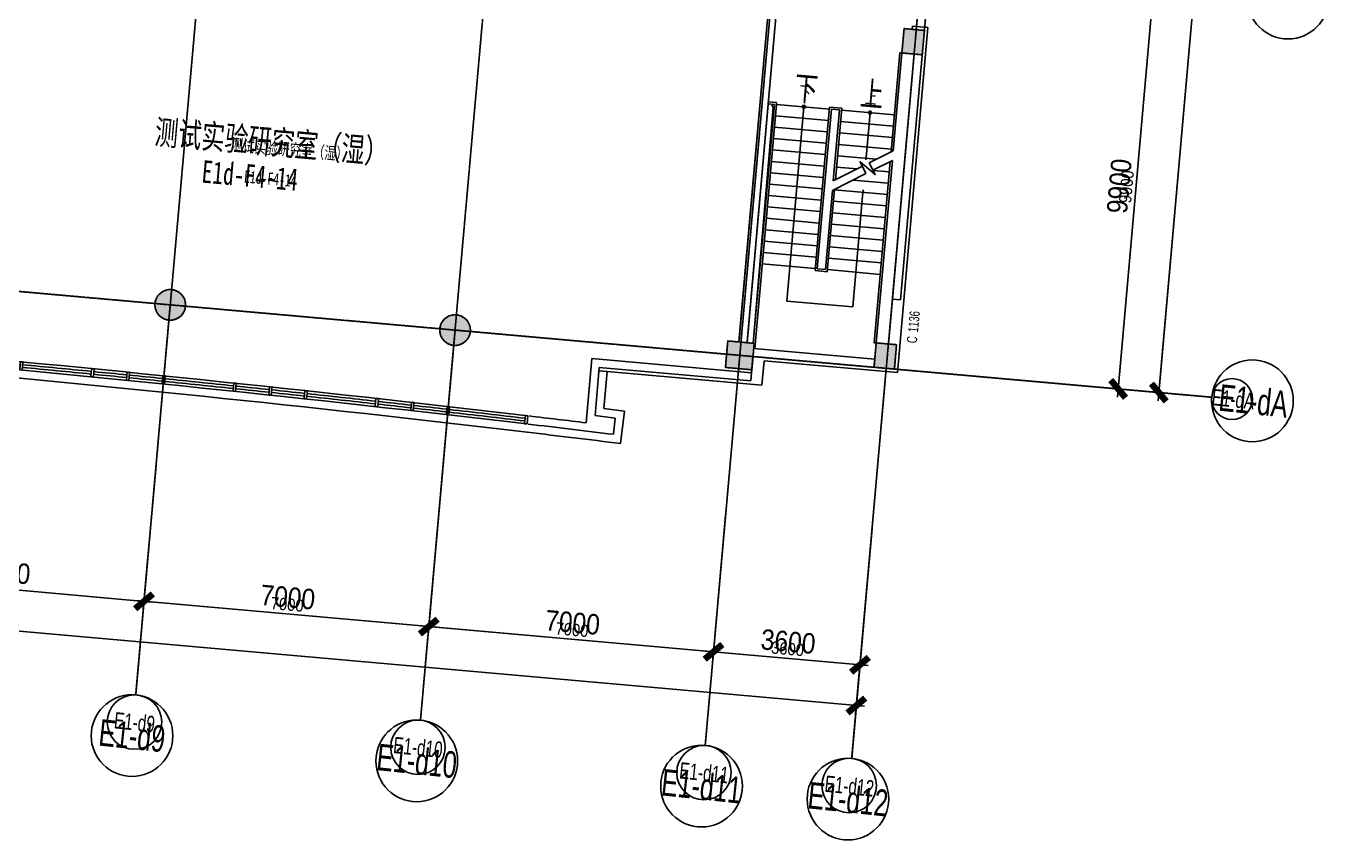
# Model space of a CAD drawing. Header units: millimetres. Extents: x 11669738 to 11859441, y -6222081 to -6069093.
# Drawn here: x 11826302 to 11858204, y -6221082 to -6201156 of the extents above; entities that cross this region are included whole.
import ezdxf
from ezdxf.enums import TextEntityAlignment as Align

# ---------------------------------------------------------------- set-up
doc = ezdxf.new("R2010")
doc.units = ezdxf.units.MM
for name, pattern in [('E-COLS-F4$0$HIDDEN', [0.375, 0.25, -0.125]), ('E-RG-1F$0$$0$DOTE', [2.42, 2, -0.2, 0.02, -0.2]), ('XRE2$0$HIDDEN', [0.375, 0.25, -0.125])]:
    doc.linetypes.add(name, pattern=pattern)
for name, color, linetype in [('A—墙体', 7, 'Continuous'), ('A—文字索引', 40, 'Continuous'), ('A—楼梯、电梯、栏杆', 50, 'Continuous'), ('A—设备管丼、主管符号', 50, 'Continuous'), ('A—轴线、尺寸', 1, 'Continuous'), ('A—门窗', 135, 'Continuous'), ('E-COLS-F4$0$0S-COLS-HATCH', 8, 'Continuous'), ('E-COLS-F4$0$0S-COLS-I', 90, 'E-COLS-F4$0$HIDDEN'), ('E-COLS-F4$0$0S-COLS-I-P', 8, 'E-COLS-F4$0$HIDDEN'), ('E1-RI-4F$0$A-SYMB-DOOR', 4, 'Continuous'), ('E1-RI-4F$0$A-TILE', 44, 'Continuous'), ('E1-RV-4F$0$A-roomnumber', 4, 'Continuous'), ('E1-RV-4F$0$WRV-1-01-N1$0$AUDIT_D_120618114340-341', 1, 'Continuous'), ('I—平面—文字', 40, 'Continuous'), ('I—平面—文字（放大1：100）', 40, 'XRE2$0$HIDDEN'), ('I—平面—装饰面层线', 192, 'Continuous'), ('轴线100', 1, 'Continuous')]:
    doc.layers.add(name, color=color, linetype=linetype)
doc.styles.add('ARIAL', font='SIMYOU.TTF', dxfattribs={"width": 0.9})
doc.styles.add('E1-RI-4F$0$ECADI-TXT', font='SIMYOU.TTF')
doc.styles.add('XD2008', font='simhei.ttf', dxfattribs={"width": 0.85})
doc.dimstyles.new('200', dxfattribs={"dimscale": 200, "dimtxt": 2.5, "dimasz": 2, "dimexe": 1, "dimexo": 1, "dimgap": 0.8, "dimtad": 1, "dimdec": 0, "dimdsep": 46, "dimtxsty": 'ARIAL', "dimblk1": 'ARCHTICK', "dimblk2": 'ARCHTICK', "dimsah": 1, "dimcen": -0.9, "dimdle": 1, "dimclrd": 256, "dimclre": 256, "dimclrt": 40, "dimaunit": 1, "dimadec": 0, "dimazin": 0, "dimtfac": 0.35, "dimtdec": 0, "dimtix": 1, "dimtmove": 2, "dimatfit": 3, "dimldrblk": 'ARCHTICK', "dimfxl": 0, "dimtvp": 0.8, "dimtolj": 1, "dimtzin": 0, "dimarcsym": 0})
doc.dimstyles.new('副本 100', dxfattribs={"dimscale": 100, "dimtxt": 2.5, "dimasz": 2, "dimexe": 1, "dimexo": 1, "dimgap": 0.8, "dimtad": 1, "dimdec": 0, "dimdsep": 46, "dimtxsty": 'ARIAL', "dimblk1": 'ARCHTICK', "dimblk2": 'ARCHTICK', "dimsah": 1, "dimcen": -0.9, "dimdle": 1, "dimclrd": 256, "dimclre": 256, "dimclrt": 40, "dimaunit": 1, "dimadec": 0, "dimazin": 0, "dimtfac": 0.35, "dimtdec": 0, "dimtix": 1, "dimtmove": 2, "dimatfit": 3, "dimldrblk": 'ARCHTICK', "dimfxl": 0, "dimtvp": 0.8, "dimtolj": 1, "dimtzin": 0, "dimarcsym": 0})

# ---------------------------------------------------------------- blocks, each defined once
blk = doc.blocks.new('E1-RI-4F$0$ECADI-TAG-DOOR')
blk = doc.blocks.new('E1-RI-4F$0$asd')
at = {"layer": 'A—门窗'}
for p, q in [((0, 0), (18, 199)), ((31875, -2625), (31852, -2824))]:
    blk.add_line(p, q, dxfattribs=at)
at = {"layer": 'A—门窗', "extrusion": (0, 0, -1)}
for p, q in [((48, 197), (30, -3)), ((67, 195), (48, 197)), ((107, 191), (67, 195)), ((90, -8), (107, 191)), ((891, 147), (873, -52)), ((911, 145), (891, 147)), ((951, 142), (911, 145)), ((933, -58), (951, 142)), ((2003, 78), (1985, -121)), ((2023, 76), (2003, 78)), ((2063, 73), (2023, 76)), ((2045, -126), (2063, 73)), ((31, -3), (50, -4)), ((50, -4), (90, -8)), ((874, -52), (893, -54)), ((893, -54), (933, -58)), ((1986, -121), (2005, -123)), ((2005, -123), (2045, -126)), ((3750, -34), (3732, -234)), ((3733, -234), (3752, -235)), ((3770, -36), (3750, -34)), ((3752, -235), (3792, -239)), ((3810, -40), (3770, -36)), ((3792, -239), (3810, -40)), ((4623, -93), (4605, -292)), ((4606, -292), (4625, -294)), ((4643, -95), (4623, -93)), ((4625, -294), (4665, -297)), ((4683, -98), (4643, -95)), ((4665, -297), (4683, -98)), ((5496, -153), (5479, -352)), ((5516, -154), (5496, -153)), ((5556, -158), (5516, -154)), ((5538, -357), (5556, -158)), ((7242, -276), (7224, -476)), ((7262, -278), (7242, -276)), ((7302, -282), (7262, -278)), ((7284, -481), (7302, -282)), ((5479, -352), (5499, -354)), ((5499, -354), (5538, -357)), ((7225, -476), (7244, -477)), ((7244, -477), (7284, -481)), ((8115, -340), (8097, -540)), ((8098, -540), (8117, -541)), ((8135, -342), (8115, -340)), ((8117, -541), (8157, -545)), ((8175, -346), (8135, -342)), ((8157, -545), (8175, -346)), ((8988, -406), (8970, -605)), ((8971, -605), (8990, -607)), ((9007, -408), (8988, -406)), ((8990, -607), (9030, -610)), ((9047, -411), (9007, -408)), ((9030, -610), (9047, -411)), ((10732, -541), (10715, -740)), ((10752, -543), (10732, -541)), ((10792, -546), (10752, -543)), ((10774, -745), (10792, -546)), ((11605, -610), (11587, -810)), ((11625, -612), (11605, -610)), ((11664, -616), (11625, -612)), ((11647, -815), (11664, -616)), ((10715, -740), (10735, -742)), ((10735, -742), (10774, -745)), ((11588, -810), (11607, -811)), ((11607, -811), (11647, -815)), ((12477, -681), (12459, -881)), ((12460, -881), (12479, -882)), ((12497, -683), (12477, -681)), ((12479, -882), (12519, -886)), ((12537, -687), (12497, -683)), ((12519, -886), (12537, -687)), ((14221, -827), (14203, -1027)), ((14241, -829), (14221, -827)), ((14281, -833), (14241, -829)), ((14263, -1032), (14281, -833)), ((15093, -903), (15075, -1102)), ((15112, -904), (15093, -903)), ((15152, -908), (15112, -904)), ((15135, -1107), (15152, -908)), ((14204, -1027), (14223, -1028)), ((14223, -1028), (14263, -1032)), ((15076, -1102), (15095, -1104)), ((15095, -1104), (15135, -1107)), ((15964, -979), (15947, -1178)), ((15947, -1178), (15966, -1180)), ((15984, -981), (15964, -979)), ((15966, -1180), (16006, -1184)), ((16024, -984), (15984, -981)), ((16006, -1184), (16024, -984)), ((17707, -1137), (17689, -1336)), ((17727, -1138), (17707, -1137)), ((17767, -1142), (17727, -1138)), ((17749, -1341), (17767, -1142)), ((18578, -1217), (18561, -1416)), ((18598, -1219), (18578, -1217)), ((18638, -1223), (18598, -1219)), ((18620, -1422), (18638, -1223)), ((17690, -1336), (17709, -1337)), ((17709, -1337), (17749, -1341)), ((18562, -1417), (18581, -1418)), ((18581, -1418), (18620, -1422)), ((19450, -1299), (19432, -1499)), ((19433, -1499), (19452, -1500)), ((19469, -1301), (19450, -1299)), ((19452, -1500), (19492, -1504)), ((19509, -1305), (19469, -1301)), ((19492, -1504), (19509, -1305)), ((21191, -1468), (21174, -1667)), ((21211, -1470), (21191, -1468)), ((21251, -1473), (21211, -1470)), ((21234, -1672), (21251, -1473)), ((22062, -1554), (22045, -1753)), ((22082, -1556), (22062, -1554)), ((22122, -1560), (22082, -1556)), ((22104, -1759), (22122, -1560)), ((21175, -1667), (21194, -1669)), ((21194, -1669), (21234, -1672)), ((22045, -1754), (22064, -1755)), ((22064, -1755), (22104, -1759)), ((22933, -1642), (22915, -1841)), ((22916, -1841), (22935, -1843)), ((22953, -1644), (22933, -1642)), ((22935, -1843), (22975, -1847)), ((22993, -1647), (22953, -1644)), ((22975, -1847), (22993, -1647)), ((24674, -1822), (24656, -2021)), ((24694, -1823), (24674, -1822)), ((24734, -1827), (24694, -1823)), ((24716, -2026), (24734, -1827)), ((25544, -1914), (25526, -2113)), ((25564, -1915), (25544, -1914)), ((24657, -2021), (24676, -2023)), ((24676, -2023), (24716, -2026)), ((25527, -2113), (25546, -2115)), ((25546, -2115), (25586, -2118)), ((25604, -1919), (25564, -1915)), ((25586, -2118), (25604, -1919)), ((26414, -2007), (26397, -2206)), ((26397, -2206), (26417, -2208)), ((26434, -2009), (26414, -2007)), ((26417, -2208), (26456, -2211)), ((26474, -2012), (26434, -2009)), ((26456, -2211), (26474, -2012)), ((28154, -2198), (28137, -2397)), ((28174, -2200), (28154, -2198)), ((28214, -2203), (28174, -2200)), ((28196, -2402), (28214, -2203)), ((28137, -2397), (28156, -2399)), ((28156, -2399), (28196, -2402)), ((29024, -2295), (29006, -2495)), ((29007, -2495), (29026, -2496)), ((29044, -2297), (29024, -2295)), ((29026, -2496), (29066, -2500)), ((29084, -2301), (29044, -2297)), ((29066, -2500), (29084, -2301)), ((29894, -2394), (29876, -2594)), ((29914, -2396), (29894, -2394)), ((29953, -2400), (29914, -2396)), ((29936, -2599), (29953, -2400)), ((29877, -2594), (29896, -2595)), ((29896, -2595), (29936, -2599)), ((31816, -2618), (31792, -2816)), ((31793, -2817), (31812, -2819)), ((31812, -2819), (31852, -2824)), ((31835, -2620), (31816, -2618)), ((31875, -2625), (31835, -2620)), ((31852, -2824), (31875, -2625))]:
    blk.add_line(p, q, dxfattribs=at)
at = {"layer": 'A—门窗'}
for centre, radius, start, end in [((-32246, -544822), 545775, 83.25545, 86.61285), ((-32246, -544822), 545975, 83.25545, 86.61223), ((-32216, -544823), 545842, 86.52394, 86.60634), ((-32216, -544823), 545908, 86.52375, 86.60614), ((-32216, -544823), 545842, 86.407, 86.51764), ((-32216, -544823), 545908, 86.40682, 86.51745), ((-32216, -544823), 545908, 86.2231, 86.40053), ((-32216, -544823), 545842, 86.22326, 86.4007), ((-32216, -544823), 545842, 86.13139, 86.21696), ((-32216, -544823), 545908, 86.13125, 86.2168), ((-32216, -544823), 545842, 86.03952, 86.12509), ((-32216, -544823), 545908, 86.03939, 86.12495), ((-32216, -544823), 545842, 85.8558, 86.03323), ((-32216, -544823), 545908, 85.85569, 86.03309), ((-32216, -544823), 545842, 85.76394, 85.8495), ((-32216, -544823), 545908, 85.76384, 85.84939), ((-32216, -544823), 545842, 85.67209, 85.75765), ((-32216, -544823), 545908, 85.672, 85.75755), ((-32216, -544823), 545842, 85.4884, 85.66579), ((-32216, -544823), 545908, 85.48834, 85.6657), ((-32216, -544823), 545908, 85.39648, 85.48204), ((-32216, -544823), 545842, 85.39653, 85.48211), ((-32216, -544823), 545842, 85.30468, 85.39024), ((-32216, -544823), 545908, 85.30464, 85.39018), ((-32246, -544822), 545842, 85.11784, 85.29524), ((-32246, -544822), 545908, 85.11782, 85.29519), ((-32246, -544822), 545908, 85.02598, 85.11152), ((-32246, -544822), 545842, 85.02599, 85.11154), ((-32246, -544822), 545842, 84.93414, 85.0197), ((-32246, -544822), 545908, 84.93414, 85.01968), ((-32246, -544822), 545842, 84.75045, 84.92785), ((-32246, -544822), 545908, 84.75047, 84.92785), ((-32246, -544822), 545842, 84.6586, 84.74415), ((-32246, -544822), 545908, 84.65864, 84.74418), ((-32246, -544822), 545842, 84.56676, 84.65231), ((-32246, -544822), 545908, 84.5668, 84.65234), ((-32246, -544822), 545842, 84.38306, 84.56046), ((-32246, -544822), 545908, 84.38312, 84.5605), ((-32246, -544822), 545908, 84.29128, 84.37682), ((-32246, -544822), 545842, 84.2912, 84.37676), ((-32246, -544822), 545842, 84.19935, 84.28491), ((-32246, -544822), 545908, 84.19944, 84.28498), ((-32246, -544822), 545842, 84.01564, 84.19305), ((-32246, -544822), 545908, 84.01575, 84.19314), ((-32246, -544822), 545908, 83.9239, 84.00945), ((-32246, -544822), 545842, 83.92378, 84.00934), ((-32246, -544822), 545842, 83.83192, 83.91748), ((-32246, -544822), 545908, 83.83205, 83.9176), ((-32246, -544822), 545842, 83.64818, 83.82562), ((-32246, -544822), 545908, 83.64834, 83.82575), ((-32246, -544822), 545842, 83.55631, 83.64188), ((-32246, -544822), 545908, 83.55648, 83.64204), ((-32246, -544822), 545842, 83.46444, 83.55001), ((-32246, -544822), 545908, 83.46461, 83.55018), ((-32246, -544822), 545842, 83.26174, 83.45814), ((-32246, -544822), 545908, 83.26174, 83.45831)]:
    blk.add_arc(centre, radius, start, end, dxfattribs=at)
blk.add_point((514, 176), dxfattribs=at)
blk = doc.blocks.new('E-COLS-F4')
at = {"layer": 'E-COLS-F4$0$0S-COLS-HATCH'}
for points in [[(11848299, -6201262), (11847801, -6201218), (11847748, -6201815), (11848246, -6201859)], [(11844131, -6208924), (11843484, -6208866), (11843426, -6209514), (11844074, -6209571)], [(11847616, -6208957), (11847118, -6208912), (11847065, -6209510), (11847563, -6209554)]]:
    blk.add_hatch(color=18, dxfattribs=at).paths.add_polyline_path(points)
h = blk.add_hatch(color=18, dxfattribs=at)
edge = h.paths.add_edge_path()
edge.add_arc((11829833, -6207982), 375, 0, 360)
h = blk.add_hatch(color=18, dxfattribs=at)
edge = h.paths.add_edge_path()
edge.add_arc((11836806, -6208600), 375, 0, 360)
at = {"layer": 'A—墙体'}
for points in [[(11848299, -6201262), (11847801, -6201218), (11847748, -6201815), (11848246, -6201859)], [(11844131, -6208924), (11843484, -6208866), (11843426, -6209514), (11844074, -6209571)], [(11847616, -6208957), (11847118, -6208912), (11847065, -6209510), (11847563, -6209554)]]:
    blk.add_lwpolyline(points, close=True, dxfattribs=at)
for centre in [(11829833, -6207982), (11836806, -6208600)]:
    blk.add_circle(centre, 375, dxfattribs=at)
at = {"layer": 'E-COLS-F4$0$0S-COLS-I'}
for points in [[(11848299, -6201262), (11847801, -6201218), (11847748, -6201815), (11848246, -6201859)], [(11844131, -6208924), (11843484, -6208866), (11843426, -6209514), (11844074, -6209571)], [(11847616, -6208957), (11847118, -6208912), (11847065, -6209510), (11847563, -6209554)]]:
    blk.add_lwpolyline(points, close=True, dxfattribs=at)
for centre in [(11829833, -6207982), (11836806, -6208600)]:
    blk.add_circle(centre, 375, dxfattribs=at)
at = {"layer": 'E-COLS-F4$0$0S-COLS-I-P', "color": 9}
blk.add_lwpolyline([(11844131, -6208924), (11843484, -6208866), (11843426, -6209514), (11844074, -6209571)], close=True, dxfattribs=at)
blk = doc.blocks.new('E1-RV-4F$0$3')
at = {"layer": 'E1-RV-4F$0$WRV-1-01-N1$0$AUDIT_D_120618114340-341'}
h = blk.add_hatch(color=256, dxfattribs=at)
edge = h.paths.add_edge_path()
edge.add_arc((10773785, -7567737), 20, 138.7891, 318.7891, ccw=False)
edge.add_arc((10773785, -7567737), 20, -41.2109, 138.7891, ccw=False)
blk.add_lwpolyline([(10773800, -7567750, -1), (10773770, -7567724, -1)], format="xyb", close=True, dxfattribs=at)
blk = doc.blocks.new('_ArchTick')
at = {"color": 0, "linetype": 'ByBlock', "const_width": 0.4}
blk.add_lwpolyline([(-0.5, -0.5), (0.5, 0.5)], dxfattribs=at)
blk = doc.blocks.new('*D230')
at = {"layer": 'A—轴线、尺寸', "linetype": 'ByBlock', "lineweight": -2}
for p, q in [((11849136, -6199755), (11854117, -6200197)), ((11853935, -6199980), (11853025, -6210239)), ((11848261, -6209616), (11853242, -6210058))]:
    blk.add_line(p, q, dxfattribs=at)
at = {"layer": 'Defpoints', "color": 0, "linetype": 'ByBlock'}
for p in [(11848937, -6199737), (11848062, -6209598), (11853043, -6210040)]:
    blk.add_point(p, dxfattribs=at)
at = {"layer": 'A—轴线、尺寸', "linetype": 'ByBlock', "lineweight": -2, "xscale": 400, "yscale": 400, "zscale": 400}
for p, rotation in [((11853917, -6200179), 84.9322289152062), ((11853043, -6210040), 264.9322289152062)]:
    blk.add_blockref('_ArchTick', p, dxfattribs=dict(at, rotation=rotation))
at = {"layer": 'A—轴线、尺寸', "color": 40, "linetype": 'ByBlock', "insert": (11853072, -6205073), "char_height": 500, "attachment_point": 5, "rotation": 84.9322, "style": 'ARIAL'}
blk.add_mtext('\\A1;9900', dxfattribs=at)
blk = doc.blocks.new('*D231')
at = {"layer": 'A—轴线、尺寸', "linetype": 'ByBlock', "lineweight": -2}
for p, q in [((11849874, -6185765), (11856349, -6186340)), ((11856168, -6186123), (11854021, -6210328)), ((11847763, -6209572), (11854238, -6210146))]:
    blk.add_line(p, q, dxfattribs=at)
at = {"layer": 'Defpoints', "color": 0, "linetype": 'ByBlock'}
for p in [(11849675, -6185748), (11847564, -6209554), (11854039, -6210128)]:
    blk.add_point(p, dxfattribs=at)
at = {"layer": 'A—轴线、尺寸', "linetype": 'ByBlock', "lineweight": -2, "xscale": 400, "yscale": 400, "zscale": 400}
for p, rotation in [((11856150, -6186322), 84.9322289152062), ((11854039, -6210128), 264.9322289152062)]:
    blk.add_blockref('_ArchTick', p, dxfattribs=dict(at, rotation=rotation))
at = {"layer": 'A—轴线、尺寸', "color": 40, "linetype": 'ByBlock', "insert": (11854686, -6198189), "char_height": 500, "attachment_point": 5, "rotation": 84.9322, "style": 'ARIAL'}
blk.add_mtext('\\A1;23900', dxfattribs=at)
blk = doc.blocks.new('*D232')
at = {"layer": 'A—轴线、尺寸', "linetype": 'ByBlock', "lineweight": -2}
for p, q in [((11843422, -6213241), (11843118, -6216677)), ((11847008, -6213559), (11846703, -6216995)), ((11846920, -6216813), (11842936, -6216460))]:
    blk.add_line(p, q, dxfattribs=at)
at = {"layer": 'Defpoints', "color": 0, "linetype": 'ByBlock'}
for p in [(11843440, -6213042), (11847026, -6213360), (11843135, -6216477)]:
    blk.add_point(p, dxfattribs=at)
at = {"layer": 'A—轴线、尺寸', "linetype": 'ByBlock', "lineweight": -2, "xscale": 399.9999999999999, "yscale": 400, "zscale": 400}
for p, rotation in [((11843135, -6216477), 174.9322288641356), ((11846721, -6216795), 354.9322288641357)]:
    blk.add_blockref('_ArchTick', p, dxfattribs=dict(at, rotation=rotation))
at = {"layer": 'A—轴线、尺寸', "color": 40, "linetype": 'ByBlock', "insert": (11844964, -6216228), "char_height": 500, "attachment_point": 5, "rotation": 354.9322, "style": 'ARIAL'}
blk.add_mtext('\\A1;3600', dxfattribs=at)
blk = doc.blocks.new('*D233')
at = {"layer": 'A—轴线、尺寸', "linetype": 'ByBlock', "lineweight": -2}
for p, q in [((11836449, -6212623), (11836145, -6216058)), ((11843422, -6213241), (11843118, -6216677)), ((11843334, -6216495), (11835963, -6215841))]:
    blk.add_line(p, q, dxfattribs=at)
at = {"layer": 'Defpoints', "color": 0, "linetype": 'ByBlock'}
for p in [(11836467, -6212423), (11843440, -6213042), (11836162, -6215859)]:
    blk.add_point(p, dxfattribs=at)
at = {"layer": 'A—轴线、尺寸', "linetype": 'ByBlock', "lineweight": -2, "xscale": 399.9999999999999, "yscale": 400, "zscale": 400}
for p, rotation in [((11836162, -6215859), 174.9322288641356), ((11843135, -6216477), 354.9322288641357)]:
    blk.add_blockref('_ArchTick', p, dxfattribs=dict(at, rotation=rotation))
at = {"layer": 'A—轴线、尺寸', "color": 40, "linetype": 'ByBlock', "insert": (11839685, -6215760), "char_height": 500, "attachment_point": 5, "rotation": 354.9322, "style": 'ARIAL'}
blk.add_mtext('\\A1;7000', dxfattribs=at)
blk = doc.blocks.new('*D234')
at = {"layer": 'A—轴线、尺寸', "linetype": 'ByBlock', "lineweight": -2}
for p, q in [((11829477, -6212004), (11829172, -6215440)), ((11836449, -6212623), (11836145, -6216058)), ((11836362, -6215877), (11828991, -6215223))]:
    blk.add_line(p, q, dxfattribs=at)
at = {"layer": 'Defpoints', "color": 0, "linetype": 'ByBlock'}
for p in [(11829495, -6211805), (11836467, -6212423), (11829190, -6215241)]:
    blk.add_point(p, dxfattribs=at)
at = {"layer": 'A—轴线、尺寸', "linetype": 'ByBlock', "lineweight": -2, "xscale": 399.9999999999999, "yscale": 400, "zscale": 400}
for p, rotation in [((11829190, -6215241), 174.9322288641356), ((11836162, -6215859), 354.9322288641357)]:
    blk.add_blockref('_ArchTick', p, dxfattribs=dict(at, rotation=rotation))
at = {"layer": 'A—轴线、尺寸', "color": 40, "linetype": 'ByBlock', "insert": (11832712, -6215142), "char_height": 500, "attachment_point": 5, "rotation": 354.9322, "style": 'ARIAL'}
blk.add_mtext('\\A1;7000', dxfattribs=at)
blk = doc.blocks.new('*D235')
at = {"layer": 'A—轴线、尺寸', "linetype": 'ByBlock', "lineweight": -2}
for p, q in [((11822504, -6211386), (11822200, -6214822)), ((11829477, -6212004), (11829172, -6215440)), ((11829389, -6215258), (11822018, -6214605))]:
    blk.add_line(p, q, dxfattribs=at)
at = {"layer": 'Defpoints', "color": 0, "linetype": 'ByBlock'}
for p in [(11822522, -6211187), (11829495, -6211805), (11822217, -6214622)]:
    blk.add_point(p, dxfattribs=at)
at = {"layer": 'A—轴线、尺寸', "linetype": 'ByBlock', "lineweight": -2, "xscale": 399.9999999999999, "yscale": 400, "zscale": 400}
for p, rotation in [((11822217, -6214622), 174.9322288641356), ((11829190, -6215241), 354.9322288641357)]:
    blk.add_blockref('_ArchTick', p, dxfattribs=dict(at, rotation=rotation))
at = {"layer": 'A—轴线、尺寸', "color": 40, "linetype": 'ByBlock', "insert": (11825740, -6214523), "char_height": 500, "attachment_point": 5, "rotation": 354.9322, "style": 'ARIAL'}
blk.add_mtext('\\A1;7000', dxfattribs=at)
blk = doc.blocks.new('*D244')
at = {"layer": 'A—轴线、尺寸', "linetype": 'ByBlock', "lineweight": -2}
for p, q in [((11775242, -6206597), (11774797, -6211622)), ((11846832, -6217809), (11774615, -6211405)), ((11847061, -6212966), (11846615, -6217991))]:
    blk.add_line(p, q, dxfattribs=at)
at = {"layer": 'Defpoints', "color": 0, "linetype": 'ByBlock'}
for p in [(11775260, -6206398), (11774815, -6211423), (11847078, -6212767)]:
    blk.add_point(p, dxfattribs=at)
at = {"layer": 'A—轴线、尺寸', "linetype": 'ByBlock', "lineweight": -2, "xscale": 399.9999999999999, "yscale": 400, "zscale": 400}
for p, rotation in [((11774815, -6211423), 174.9322288641356), ((11846633, -6217792), 354.9322288641357)]:
    blk.add_blockref('_ArchTick', p, dxfattribs=dict(at, rotation=rotation))
at = {"layer": 'A—轴线、尺寸', "color": 40, "linetype": 'ByBlock', "insert": (11810760, -6214199), "char_height": 500, "attachment_point": 5, "rotation": 354.9322, "style": 'ARIAL'}
blk.add_mtext('\\A1;72100', dxfattribs=at)
blk = doc.blocks.new('*D394')
at = {"layer": 'Defpoints', "color": 0, "linetype": 'Continuous'}
for p in [(129400, 20680), (128525, 10819), (133506, 10377)]:
    blk.add_point(p, dxfattribs=at)
at = {"layer": '轴线100', "linetype": 'Continuous', "lineweight": -2}
for p, q in [((129499, 20671), (134480, 20229)), ((134390, 20338), (133497, 10277)), ((128625, 10810), (133606, 10368))]:
    blk.add_line(p, q, dxfattribs=at)
at = {"layer": '轴线100', "linetype": 'Continuous', "lineweight": -2, "xscale": 200, "yscale": 200, "zscale": 200}
for p, rotation in [((134381, 20238), 84.93222891520747), ((133506, 10377), 264.9322289152075)]:
    blk.add_blockref('_ArchTick', p, dxfattribs=dict(at, rotation=rotation))
at = {"layer": '轴线100', "color": 40, "linetype": 'Continuous', "insert": (133711, 15328), "char_height": 300, "attachment_point": 5, "rotation": 84.9322, "style": 'ARIAL'}
blk.add_mtext('\\A1;9900', dxfattribs=at)
blk = doc.blocks.new('*D395')
at = {"layer": 'Defpoints', "color": 0, "linetype": 'Continuous'}
for p in [(130138, 34669), (128027, 10863), (134502, 10288)]:
    blk.add_point(p, dxfattribs=at)
at = {"layer": '轴线100', "linetype": 'Continuous', "lineweight": -2}
for p, q in [((130238, 34660), (136713, 34086)), ((136622, 34195), (134494, 10189)), ((128127, 10854), (134602, 10280))]:
    blk.add_line(p, q, dxfattribs=at)
at = {"layer": '轴线100', "linetype": 'Continuous', "lineweight": -2, "xscale": 200, "yscale": 200, "zscale": 200}
for p, rotation in [((136614, 34095), 84.93222891520747), ((134502, 10288), 264.9322289152075)]:
    blk.add_blockref('_ArchTick', p, dxfattribs=dict(at, rotation=rotation))
at = {"layer": '轴线100', "color": 40, "linetype": 'Continuous', "insert": (135326, 22212), "char_height": 300, "attachment_point": 5, "rotation": 84.9322, "style": 'ARIAL'}
blk.add_mtext('\\A1;23900', dxfattribs=at)
blk = doc.blocks.new('*D396')
at = {"layer": 'Defpoints', "color": 0, "linetype": 'Continuous'}
for p in [(123903, 7375), (127489, 7057), (123599, 3939)]:
    blk.add_point(p, dxfattribs=at)
at = {"layer": '轴线100', "linetype": 'Continuous', "lineweight": -2}
for p, q in [((123894, 7276), (123590, 3840)), ((127480, 6958), (127176, 3522)), ((127284, 3613), (123499, 3948))]:
    blk.add_line(p, q, dxfattribs=at)
at = {"layer": '轴线100', "linetype": 'Continuous', "lineweight": -2, "xscale": 200, "yscale": 200, "zscale": 200}
for p, rotation in [((123599, 3939), 174.9322288765934), ((127184, 3621), 354.9322288765934)]:
    blk.add_blockref('_ArchTick', p, dxfattribs=dict(at, rotation=rotation))
at = {"layer": '轴线100', "color": 40, "linetype": 'Continuous', "insert": (125412, 4013), "char_height": 300, "attachment_point": 5, "rotation": 354.9322, "style": 'ARIAL'}
blk.add_mtext('\\A1;3600', dxfattribs=at)
blk = doc.blocks.new('*D397')
at = {"layer": 'Defpoints', "color": 0, "linetype": 'Continuous'}
for p in [(116930, 7994), (123903, 7375), (116626, 4558)]:
    blk.add_point(p, dxfattribs=at)
at = {"layer": '轴线100', "linetype": 'Continuous', "lineweight": -2}
for p, q in [((116922, 7894), (116617, 4458)), ((123894, 7276), (123590, 3840)), ((123698, 3931), (116526, 4567))]:
    blk.add_line(p, q, dxfattribs=at)
at = {"layer": '轴线100', "linetype": 'Continuous', "lineweight": -2, "xscale": 200, "yscale": 200, "zscale": 200}
for p, rotation in [((116626, 4558), 174.9322288765934), ((123599, 3939), 354.9322288765934)]:
    blk.add_blockref('_ArchTick', p, dxfattribs=dict(at, rotation=rotation))
at = {"layer": '轴线100', "color": 40, "linetype": 'Continuous', "insert": (120133, 4481), "char_height": 300, "attachment_point": 5, "rotation": 354.9322, "style": 'ARIAL'}
blk.add_mtext('\\A1;7000', dxfattribs=at)
blk = doc.blocks.new('*D398')
at = {"layer": 'Defpoints', "color": 0, "linetype": 'Continuous'}
for p in [(109958, 8612), (116930, 7994), (109653, 5176)]:
    blk.add_point(p, dxfattribs=at)
at = {"layer": '轴线100', "linetype": 'Continuous', "lineweight": -2}
for p, q in [((109949, 8512), (109644, 5077)), ((116922, 7894), (116617, 4458)), ((116725, 4549), (109554, 5185))]:
    blk.add_line(p, q, dxfattribs=at)
at = {"layer": '轴线100', "linetype": 'Continuous', "lineweight": -2, "xscale": 200, "yscale": 200, "zscale": 200}
for p, rotation in [((109653, 5176), 174.9322288765934), ((116626, 4558), 354.9322288765934)]:
    blk.add_blockref('_ArchTick', p, dxfattribs=dict(at, rotation=rotation))
at = {"layer": '轴线100', "color": 40, "linetype": 'Continuous', "insert": (113160, 5099), "char_height": 300, "attachment_point": 5, "rotation": 354.9322, "style": 'ARIAL'}
blk.add_mtext('\\A1;7000', dxfattribs=at)
blk = doc.blocks.new('*D399')
at = {"layer": 'Defpoints', "color": 0, "linetype": 'Continuous'}
for p in [(102985, 9230), (109958, 8612), (102680, 5795)]:
    blk.add_point(p, dxfattribs=at)
at = {"layer": '轴线100', "linetype": 'Continuous', "lineweight": -2}
for p, q in [((102976, 9131), (102672, 5695)), ((109949, 8512), (109644, 5077)), ((109753, 5167), (102581, 5803))]:
    blk.add_line(p, q, dxfattribs=at)
at = {"layer": '轴线100', "linetype": 'Continuous', "lineweight": -2, "xscale": 200, "yscale": 200, "zscale": 200}
for p, rotation in [((102680, 5795), 174.9322288765934), ((109653, 5176), 354.9322288765934)]:
    blk.add_blockref('_ArchTick', p, dxfattribs=dict(at, rotation=rotation))
at = {"layer": '轴线100', "color": 40, "linetype": 'Continuous', "insert": (106187, 5718), "char_height": 300, "attachment_point": 5, "rotation": 354.9322, "style": 'ARIAL'}
blk.add_mtext('\\A1;7000', dxfattribs=at)
blk = doc.blocks.new('A$C666141D0')
at = {"layer": '轴线100', "linetype": 'E-RG-1F$0$$0$DOTE'}
for p, q in [((54049.2, 2885.2), (57588.9, 42806.6)), ((61021.9, 2266.8), (64561.5, 42188.2)), ((67994.5, 1648.5), (71519.3, 41402.4)), ((71580.4, 1330.5), (75105.2, 41084.4)), ((0, 17303.3), (80396.5, 10173.7))]:
    blk.add_line(p, q, dxfattribs=at)
at = {"layer": '轴线100', "linetype": 'ByBlock'}
for centre, radius in [((80894.5, 10129.6), 500), ((54018.5, 2219.9), 666.7), ((60960.3, 1603), 666.7), ((67963.7, 983.2), 666.7), ((71518.9, 666.7), 666.7)]:
    blk.add_circle(centre, radius, dxfattribs=at)
at = {"layer": '轴线100', "color": 40, "style": 'ARIAL', "width": 0.7}
for s, p in [('E1-dA', (80920.7, 10127.1)), ('E1-d9', (54021, 2216.6)), ('E1-d10', (60962.8, 1599.7)), ('E1-d11', (67966.2, 978.8)), ('E1-d12', (71525.7, 653.3))]:
    blk.add_text(s, height=400, rotation=354, dxfattribs=at).set_placement(p, align=Align.MIDDLE_CENTER)
at = {"layer": '轴线100', "linetype": 'Continuous'}
for base, p1, p2, angle, picture, middle in [((79101.6, 10288.5), (74737.2, 34669.3), (72626.5, 10862.7), 84.93223, '*D395', (79924.8, 22212.4)), ((78105.5, 10376.8), (73999.1, 20679.8), (73124.6, 10818.5), 84.93223, '*D394', (78310.5, 15328.1)), ((47279.7, 5794.5), (54557, 8612), (47584.4, 9230.3), 354.93223, '*D399', (50786.6, 5717.6)), ((54252.3, 5176.2), (61529.7, 7993.6), (54557, 8612), 354.93223, '*D398', (57759.3, 5099.3)), ((61225, 4557.8), (68502.4, 7375.3), (61529.7, 7993.6), 354.93223, '*D397', (64732, 4480.9)), ((68197.7, 3939.5), (72088.4, 7057.3), (68502.4, 7375.3), 354.93223, '*D396', (70011.3, 4012.9))]:
    dim = blk.add_linear_dim(base=base, p1=p1, p2=p2, angle=angle, dimstyle='副本 100', override={"dimtxt": 3}, dxfattribs=at)
    dim.commit()
    dim.dimension.update_dxf_attribs({"geometry": picture, "text_midpoint": middle, "insert": (-55400.8, 0)})

msp = doc.modelspace()

# ---------------------------------------------------------------- linework, layer by layer
at = {"layer": 'A—墙体'}
for p, q in [((11843757.7, -6208890.5), (11844590.2, -6199502.3)), ((11843761.8, -6208844.1), (11844590.2, -6199502.3)), ((11847714.6, -6207860.9), (11848358.8, -6200589.3)), ((11847714.6, -6207860.9), (11848358.8, -6200589.3)), ((11848100, -6201244.1), (11848141.9, -6200770.9)), ((11844663.9, -6200934.8), (11843956.9, -6208908.2)), ((11844663.9, -6200934.8), (11843958.6, -6208889.1)), ((11847515.4, -6207843.3), (11848047, -6201841.8)), ((11847515.4, -6207843.3), (11848046.9, -6201841.8, 0)), ((11847515.4, -6207843.3), (11847714, -6207860.9)), ((11847515.4, -6207843.3), (11847714, -6207860.9)), ((11844119.7, -6209048), (11847083.2, -6209310.8)), ((11844119.7, -6209048), (11847083.2, -6209310.8)), ((11840017.6, -6210870.3), (11840156.9, -6209299.1)), ((11840018.1, -6210869.3), (11840157.3, -6209299.1)), ((11840156.9, -6209299.1), (11844067, -6209645.9)), ((11844100.4, -6209245.8), (11844047.4, -6209843.5)), ((11844102.3, -6209247.4), (11844067, -6209645.9)), ((11847066.5, -6209510.1), (11844153.3, -6209251.8)), ((11847066.5, -6209510.1), (11844153.3, -6209251.8)), ((11840234.4, -6210694), (11840338.8, -6209516)), ((11840338.4, -6209516), (11844047.4, -6209843.5)), ((11840730.1, -6210754.4), (11840683.6, -6211147.6))]:
    msp.add_line(p, q, dxfattribs=at)
for radius, start, end in [(545975.2, 83.10595, 83.253543), (546175.2, 83.033245, 83.085628), (545775.2, 83.033138, 83.253543)]:
    msp.add_arc((11774482.6, -6752897), radius, start, end, dxfattribs=at)
at = {"layer": 'A—楼梯、电梯、栏杆', "color": 2}
for p, q in [((11847699.4, -6201810.9), (11847484.2, -6204238.4)), ((11847699.4, -6201810.9), (11847484.2, -6204238.4)), ((11847749.2, -6201815.4), (11847536.7, -6204212.2)), ((11847749.2, -6201815.4), (11847536.7, -6204212.2)), ((11847699.4, -6201810.9), (11847748.9, -6201815.3)), ((11847699.4, -6201810.9), (11847748.9, -6201815.3)), ((11845971.3, -6203188.6), (11844676.1, -6203073.8)), ((11845971.3, -6203188.6), (11844676.1, -6203073.8)), ((11845946.5, -6203467.5), (11844651.4, -6203352.7)), ((11845946.5, -6203467.5), (11844651.4, -6203352.7)), ((11845723.9, -6205977.7), (11845975.7, -6203138.8)), ((11845723.9, -6205977.7), (11845975.7, -6203138.8)), ((11845773.7, -6205982.1), (11846021.1, -6203193)), ((11845773.7, -6205982.1), (11846021.1, -6203193)), ((11846274.3, -6203165.3), (11845975.7, -6203138.8)), ((11846274.3, -6203165.3), (11845975.7, -6203138.8)), ((11846220.1, -6203210.7), (11846021.1, -6203193)), ((11846220.1, -6203210.7), (11846021.1, -6203193)), ((11846220.1, -6203210.7), (11846066.2, -6204945.3)), ((11846220.1, -6203210.7), (11846066.2, -6204945.3)), ((11846274.3, -6203165.3), (11846118.7, -6204919.1)), ((11846274.3, -6203165.3), (11846118.7, -6204919.1)), ((11847564.7, -6203329.9), (11846269.9, -6203215.1)), ((11847564.7, -6203329.9), (11846269.9, -6203215.1)), ((11845921.8, -6203746.4), (11844626.6, -6203631.6)), ((11845921.8, -6203746.4), (11844626.6, -6203631.6)), ((11847540, -6203608.8), (11846245.1, -6203494)), ((11847540, -6203608.8), (11846245.1, -6203494)), ((11845897.1, -6204025.3), (11844601.9, -6203910.5)), ((11845897.1, -6204025.3), (11844601.9, -6203910.5)), ((11847490.5, -6204166.7), (11846195.7, -6204051.8)), ((11847490.5, -6204166.7), (11846195.7, -6204051.8)), ((11847515.3, -6203887.8), (11846220.4, -6203772.9)), ((11847515.3, -6203887.8), (11846220.4, -6203772.9)), ((11845872.3, -6204304.3), (11844577.2, -6204189.4)), ((11845872.3, -6204304.3), (11844577.2, -6204189.4)), ((11847128.6, -6204415.7), (11846170.9, -6204330.7)), ((11847128.6, -6204415.7), (11846170.9, -6204330.7)), ((11847536.7, -6204212.2), (11846949.5, -6204504.9)), ((11847536.7, -6204212.2), (11846949.5, -6204504.9)), ((11845847.6, -6204583.2), (11844552.4, -6204468.3)), ((11845847.6, -6204583.2), (11844552.4, -6204468.3)), ((11846779.5, -6204589.7), (11846066.2, -6204945.3)), ((11846779.5, -6204589.7), (11846066.2, -6204945.3)), ((11846649.9, -6204654.3), (11846146.2, -6204609.6)), ((11846649.9, -6204654.3), (11846146.2, -6204609.6)), ((11847515.9, -6204446), (11847038.7, -6204683.9)), ((11847515.9, -6204446), (11847038.7, -6204683.9)), ((11847441.1, -6204724.5), (11847041.3, -6204689)), ((11847441.1, -6204724.5), (11847041.3, -6204689)), ((11847463.4, -6204472.2), (11847070, -6208908.1)), ((11847463.4, -6204472.2), (11847070, -6208908.1)), ((11847515.9, -6204446), (11847119.8, -6208912.5)), ((11847515.9, -6204446), (11847119.8, -6208912.5)), ((11845822.9, -6204862.1), (11844527.7, -6204747.2)), ((11845822.9, -6204862.1), (11844527.7, -6204747.2)), ((11846868.7, -6204768.7), (11846045.5, -6205179.1)), ((11846868.7, -6204768.7), (11846045.5, -6205179.1)), ((11846171.2, -6204893), (11846121.5, -6204888.5)), ((11846171.2, -6204893), (11846121.5, -6204888.5)), ((11847416.3, -6205003.4), (11846551.8, -6204926.7)), ((11847416.3, -6205003.4), (11846551.8, -6204926.7)), ((11845773.4, -6205419.9), (11844478.2, -6205305)), ((11845773.4, -6205419.9), (11844478.2, -6205305)), ((11845798.1, -6205141), (11844503, -6205026.1)), ((11845798.1, -6205141), (11844503, -6205026.1)), ((11846045.5, -6205179.1), (11845873.8, -6207115.4)), ((11846045.5, -6205179.1), (11845873.8, -6207115.4)), ((11846098, -6205152.9), (11845919.2, -6207169.6)), ((11846098, -6205152.9), (11845919.2, -6207169.6)), ((11847391.6, -6205282.3), (11846096.7, -6205167.4)), ((11847391.6, -6205282.3), (11846096.7, -6205167.4)), ((11845748.7, -6205698.8), (11844453.5, -6205583.9)), ((11845748.7, -6205698.8), (11844453.5, -6205583.9)), ((11847366.8, -6205561.2), (11846072, -6205446.4)), ((11847366.8, -6205561.2), (11846072, -6205446.4)), ((11845723.9, -6205977.7), (11844428.8, -6205862.8)), ((11845723.9, -6205977.7), (11844428.8, -6205862.8)), ((11847342.1, -6205840.1), (11846047.3, -6205725.3)), ((11847342.1, -6205840.1), (11846047.3, -6205725.3)), ((11845699.2, -6206256.6), (11844404, -6206141.7)), ((11845699.2, -6206256.6), (11844404, -6206141.7)), ((11845723.9, -6205977.7), (11845620.6, -6207143.1)), ((11845723.9, -6205977.7), (11845620.6, -6207143.1)), ((11845773.7, -6205982.1), (11845674.8, -6207097.7)), ((11845773.7, -6205982.1), (11845674.8, -6207097.7)), ((11847292.6, -6206397.9), (11845997.8, -6206283.1)), ((11847292.6, -6206397.9), (11845997.8, -6206283.1)), ((11847317.4, -6206119), (11846022.5, -6206004.2)), ((11847317.4, -6206119), (11846022.5, -6206004.2)), ((11845674.5, -6206535.5), (11844379.3, -6206420.6)), ((11845674.5, -6206535.5), (11844379.3, -6206420.6)), ((11847267.9, -6206676.8), (11845973.1, -6206562)), ((11847267.9, -6206676.8), (11845973.1, -6206562)), ((11845649.7, -6206814.4), (11844354.6, -6206699.5)), ((11845649.7, -6206814.4), (11844354.6, -6206699.5)), ((11847243.2, -6206955.7), (11845948.3, -6206840.9)), ((11847243.2, -6206955.7), (11845948.3, -6206840.9)), ((11845625, -6207093.3), (11844329.8, -6206978.5)), ((11845625, -6207093.3), (11844329.8, -6206978.5)), ((11845919.2, -6207169.6), (11845620.6, -6207143.1)), ((11845919.2, -6207169.6), (11845620.6, -6207143.1)), ((11845873.8, -6207115.4), (11845674.8, -6207097.7)), ((11845873.8, -6207115.4), (11845674.8, -6207097.7)), ((11847218.4, -6207234.6), (11845923.6, -6207119.8)), ((11847218.4, -6207234.6), (11845923.6, -6207119.8)), ((11847218.4, -6207234.6), (11845923.6, -6207119.8)), ((11847218.4, -6207234.6), (11845923.6, -6207119.8)), ((11847070, -6208908.1), (11847119.5, -6208912.5)), ((11847070, -6208908.1), (11847119.5, -6208912.5))]:
    msp.add_line(p, q, dxfattribs=at)
for points in [[(11845348.2, -6203136.4), (11844926.7, -6207889.6), (11846545.3, -6208033.2), (11846786, -6205318.5), (11846799.3, -6205169.1)], [(11845348.2, -6203136.4), (11844926.7, -6207889.6), (11846545.3, -6208033.2), (11846786, -6205318.5), (11846799.3, -6205169.1)], [(11846967.1, -6203276.9), (11846877.9, -6204282.4), (11846864.7, -6204431.9)], [(11846967.1, -6203276.9), (11846877.9, -6204282.4), (11846864.7, -6204431.9)], [(11846949.5, -6204504.9), (11847093.3, -6204793.3), (11846724.8, -6204479.9), (11846868.7, -6204768.7)], [(11846949.5, -6204504.9), (11847093.3, -6204793.3), (11846724.8, -6204479.9), (11846868.7, -6204768.7)]]:
    msp.add_lwpolyline(points, dxfattribs=at)
at = {"layer": 'A—设备管丼、主管符号', "color": 2}
for p, q in [((11844107.3, -6208921.5), (11844626, -6203072.3)), ((11844107.3, -6208921.5), (11844626, -6203072.3)), ((11844146.1, -6209050.4), (11844676.1, -6203073.8)), ((11844146.1, -6209050.4), (11844676.1, -6203073.8)), ((11844626, -6203072.3), (11844475.5, -6203059)), ((11844626, -6203072.3), (11844475.5, -6203059)), ((11844680.3, -6203027), (11844479.9, -6203009.2)), ((11844680.3, -6203027), (11844479.9, -6203009.2)), ((11844676.1, -6203073.8), (11844680.3, -6203027)), ((11844676.1, -6203073.8), (11844680.3, -6203027))]:
    msp.add_line(p, q, dxfattribs=at)
at = {"layer": 'A—设备管丼、主管符号'}
msp.add_lwpolyline([(11844106.9, -6208921.5), (11844593.4, -6203153), (11844550.8, -6203065.7)], dxfattribs=at)
at = {"layer": 'A—轴线、尺寸', "linetype": 'ByBlock'}
for p, q in [((11856150.2, -6186321.9, 0), (11854039, -6210128.5, 0)), ((11828986.7, -6217531.8, 0), (11829833.4, -6207981.9, 0)), ((11835959.3, -6218150.1, 0), (11836806.1, -6208600.2, 0)), ((11842932, -6218768.5, 0), (11843778.7, -6209218.6, 0)), ((11846517.9, -6219086.5, 0), (11847364.6, -6209536.6, 0)), ((11847364.6, -6209536.6, 0), (11855333.9, -6210243.3, 0))]:
    msp.add_line(p, q, dxfattribs=at)
for centre in [(11857204.4, -6200470.2, 0), (11856329.9, -6210331.5, 0), (11828896.2, -6218527.7, 0), (11835868.8, -6219146.1, 0), (11842841.5, -6219764.4, 0), (11846427.4, -6220082.4, 0)]:
    msp.add_circle(centre, 1000, dxfattribs=at)
at = {"layer": 'A—门窗'}
for p, q in [((11847514.8, -6207843.2), (11847417.7, -6208938.9)), ((11847514.8, -6207843.2), (11847417.7, -6208938.9)), ((11844321.2, -6209949.5), (11844374.2, -6209351.8)), ((11840530.9, -6209613.4), (11840331.7, -6209595.7)), ((11840450.6, -6210519.8), (11840530.9, -6209613.4)), ((11840530.9, -6209613.4), (11844321.2, -6209949.5)), ((11840952, -6210581), (11840858, -6211375.5))]:
    msp.add_line(p, q, dxfattribs=at)
for radius, start, end in [(545575.2, 83.253543, 86.610941), (546375.2, 83.012352, 83.065321), (545575.2, 83.011998, 83.253543)]:
    msp.add_arc((11774482.5, -6752898), radius, start, end, dxfattribs=at)
at = {"layer": 'E1-RI-4F$0$A-TILE', "color": 44}
for p, q in [((11848385.8, -6201189.3), (11847637, -6209641.2)), ((11848008, -6201155.8), (11848000.9, -6201235.5)), ((11848008, -6201155.8), (11848385.8, -6201189.3)), ((11844374.2, -6209351.8), (11847637, -6209641.2))]:
    msp.add_line(p, q, dxfattribs=at)
at = {"layer": 'E1-RV-4F$0$A-roomnumber'}
msp.add_line((11847417.6, -6208938.9), (11847616.5, -6208956.6), dxfattribs=at)
msp.add_line((11847417.6, -6208938.9), (11847616.5, -6208956.6), dxfattribs=at)

# ---------------------------------------------------------------- block references
at = {"layer": 'A—楼梯、电梯、栏杆', "xscale": -1.999999999999999, "yscale": 1.999999999999999, "zscale": 2, "rotation": 264.9320000275255}
for p in [(25018181.9, -29003501.5), (25018181.9, -29003501.5), (25019800.6, -29003645.1), (25019800.6, -29003645.1)]:
    msp.add_blockref('E1-RV-4F$0$3', p, dxfattribs=at)
at = {"layer": 'A—门窗'}
msp.add_blockref('E1-RI-4F$0$asd', (11806716.6, -6208074.6), dxfattribs=at)
at = {"layer": 'E1-RI-4F$0$A-SYMB-DOOR'}
ref = msp.add_blockref('E1-RI-4F$0$ECADI-TAG-DOOR', (11848875.4, -6208599.9), dxfattribs=dict(at, xscale=100.0000000022703, yscale=100.0000000022703, zscale=100.0000000022703, rotation=84.67699832889429))
ref.add_attrib('门窗主编号1', 'C', dxfattribs={"height": 250, "rotation": 84.677, "style": 'E1-RI-4F$0$ECADI-TXT', "width": 0.7}).set_placement((11848128.8, -6208761.3), align=Align.RIGHT)
ref.add_attrib('门窗主编号2', '1136', (11848142.2, -6208663.2, 333.3), dxfattribs={"height": 250, "rotation": 84.677, "style": 'E1-RI-4F$0$ECADI-TXT', "width": 0.7})
at = {"layer": 'I—平面—装饰面层线'}
msp.add_blockref('E-COLS-F4', (0, 0), dxfattribs=at)
at = {"layer": '轴线100', "linetype": 'ByBlock'}
msp.add_blockref('A$C666141D0', (11774937.5, -6220417, 0), dxfattribs=at)

# ---------------------------------------------------------------- texts
at = {"layer": 'A—文字索引', "color": 40, "style": 'ARIAL', "width": 0.7}
for s, p in [('E1-dA', (11856356.1, -6210334, 0)), ('E1-d9', (11828898.1, -6218530.2, 0)), ('E1-d10', (11835870.7, -6219148.5, 0)), ('E1-d11', (11842843.3, -6219767.8, 0)), ('E1-d12', (11846429.3, -6220085.1, 0))]:
    msp.add_text(s, height=650, rotation=354, dxfattribs=at).set_placement(p, align=Align.MIDDLE_CENTER)
at = {"layer": 'I—平面—文字', "linetype": 'ByBlock', "style": 'XD2008', "width": 0.7}
for s, height, p in [('下', 600, (11845091.1, -6202961.5, 0)), ('上', 600, (11846706.3, -6203092.1, 0)), ('测试实验研究室（湿）', 600, (11829434.5, -6204037.8, 0)), ('E1d-F4-14', 550, (11830586.4, -6204985.6))]:
    msp.add_text(s, height=height, rotation=354.94783, dxfattribs=at).set_placement(p)
at = {"layer": 'I—平面—文字（放大1：100）', "linetype": 'ByBlock', "style": 'XD2008', "width": 0.7}
for s, p in [('下', (11845218.3, -6202913.2, 0)), ('上', (11846833.5, -6203043.8, 0)), ('测试实验研究室（湿）', (11831313.5, -6204199.8, 0)), ('E1d-F4-14', (11831631.7, -6204985.6))]:
    msp.add_text(s, height=300, rotation=354.94783, dxfattribs=at).set_placement(p)

# ---------------------------------------------------------------- dimensions: what is measured, and where the dimension line sits
at = {"layer": 'A—轴线、尺寸', "linetype": 'ByBlock'}
for base, p1, p2, angle, picture, middle in [((11854039, -6210128.5, 0), (11849674.7, -6185747.6, 0), (11847564, -6209554.3, 0), 84.93223, '*D231', (11854686.2, -6198189, 0)), ((11853042.9, -6210040.1, 0), (11848936.6, -6199737.1, 0), (11848062, -6209598.4, 0), 84.93223, '*D230', (11853071.8, -6205073.3, 0)), ((11774814.6, -6211422.7, 0), (11847078.3, -6212767, 0), (11775260.2, -6206398.1, 0), 354.93223, '*D244', (11810759.9, -6214198.7, 0)), ((11822217.2, -6214622.5, 0), (11829494.5, -6211805, 0), (11822521.9, -6211186.7, 0), 354.93223, '*D235', (11825739.7, -6214523.2, 0)), ((11829189.8, -6215240.8, 0), (11836467.1, -6212423.3, 0), (11829494.5, -6211805, 0), 354.93223, '*D234', (11832712.3, -6215141.6, 0)), ((11836162.5, -6215859.1, 0), (11843439.9, -6213041.7, 0), (11836467.1, -6212423.3, 0), 354.93223, '*D233', (11839685, -6215759.9, 0)), ((11843135.2, -6216477.5, 0), (11847025.8, -6213359.7, 0), (11843439.9, -6213041.7, 0), 354.93223, '*D232', (11844964.4, -6216228.1, 0))]:
    dim = msp.add_linear_dim(base=base, p1=p1, p2=p2, angle=angle, dimstyle='200', dxfattribs=at)
    dim.commit()
    dim.dimension.update_dxf_attribs({"geometry": picture, "text_midpoint": middle})

doc.saveas('drawing.dxf')
